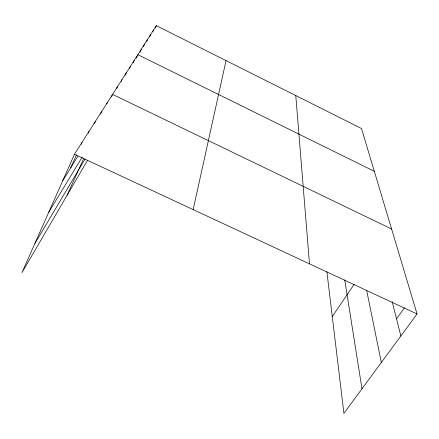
<?xml version="1.0" encoding="UTF-8"?>
<svg xmlns="http://www.w3.org/2000/svg" width="439" height="439" viewBox="0 0 439 439"><rect width="100%" height="100%" fill="white"/><g stroke="black" fill="none" stroke-linecap="round" stroke-linejoin="round"><path stroke-width="0.66" d="M193.155 209.59L226.047 60.609M326.874 271.681L343.913 413.34L417.05 313.978L361.5 128.512L156.322 25.66L74.471 154.259L21.95 272.646L87.575 160.24M70.652 167.939L76.474 154.863M81.182 144.272L82.016 142.406M88.184 133.269L89.013 131.409M94.412 123.655L95.521 121.186M100.482 114.118L101.59 111.654M106.704 103.977L107.259 102.742M67.063 195.377L83.827 158.177M111.457 96.865L112.571 94.401L391.599 229.004M116.576 88.645L117.411 86.79M121.131 81.489L121.976 79.624M125.148 75.36L126.278 72.858M129.521 68.297L130.35 66.465M133.083 62.87L134.202 60.412M136.161 58.398L137.857 54.677L374.319 171.32M139.937 52.263L141.325 49.228M143.498 46.501L144.618 44.048M146.621 41.606L147.756 39.12M149.633 36.854L150.747 34.423M152.75 31.795L153.601 29.94M155.214 28.08L156.322 25.66M34.879 243.502L84.979 159.148M48.756 212.224L82.181 157.113M62.793 180.577L77.944 156.202M332.274 316.585L354.141 284.296M396.505 318.818L404.484 307.799M74.471 154.259L417.05 313.978M392.115 301.505L400.856 335.972M366.642 290.261L381.337 362.493M344.725 279.873L361.988 388.778M295.776 95.565L309.495 263.828"/></g></svg>
